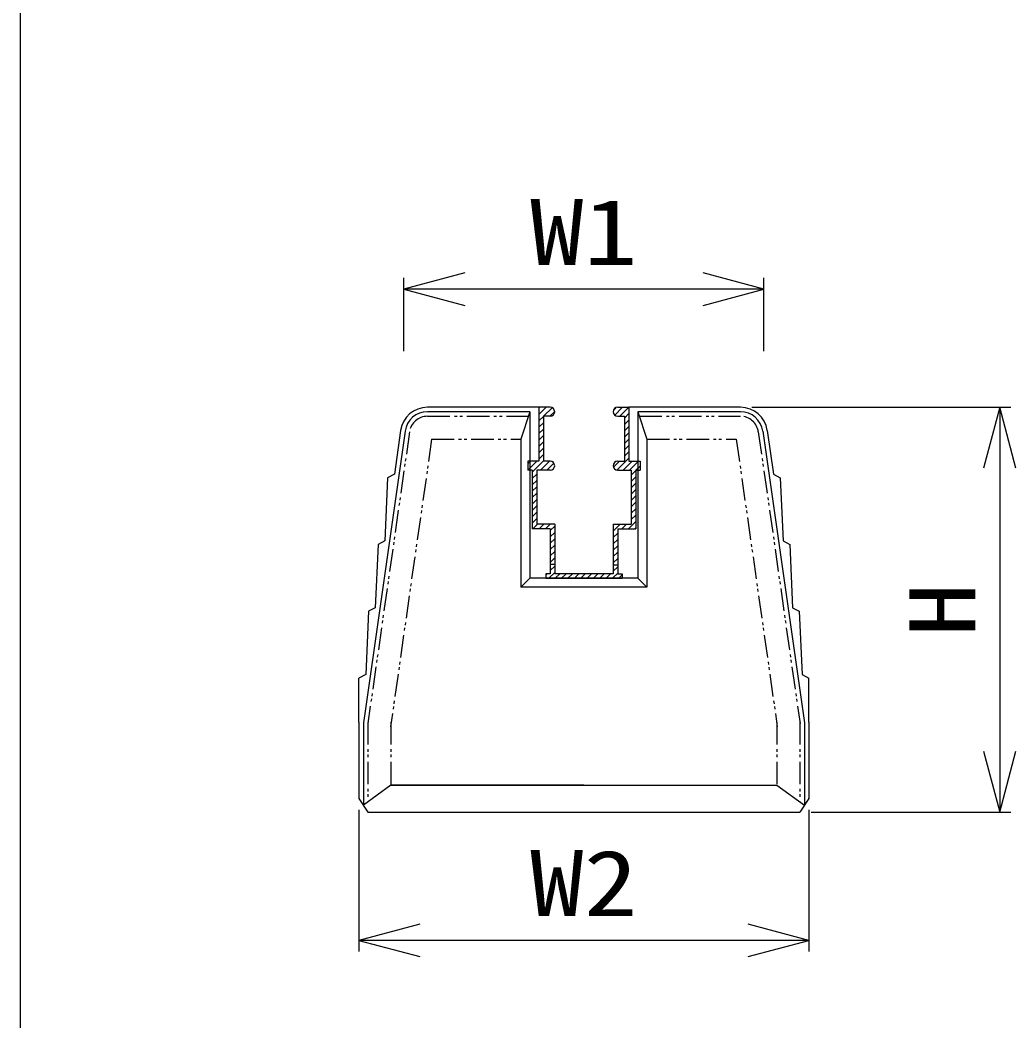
# Model space of a CAD drawing. Units: millimetres, scale not verified. Extents: x -501 to 501, y -715 to 715.
# Drawn here: x -501.2 to -279.9, y -15.3 to 207.2 of the extents above; entities that cross this region are included whole.
import ezdxf
from ezdxf.enums import TextEntityAlignment as Align

# ---------------------------------------------------------------- set-up
doc = ezdxf.new("R2010")
doc.units = ezdxf.units.MM
doc.linetypes.add('DOUBLE_CHAIN1', pattern=[8.8, 5, -1, 0.6, -0.6, 0.6, -1])
doc.layers.add('0-0', color=7, linetype='Continuous')
doc.styles.add('ＭＳ ゴシック', font='')
doc.styles.get('ＭＳ ゴシック').set_extended_font_data('MS Gothic')

msp = doc.modelspace()

# ---------------------------------------------------------------- linework, layer by layer
at = {"layer": '0-0'}
for p, q in [((-501.25, 714.915), (-501.25, -714.915)), ((-385.939, 121.106), (-410.735, 121.106)), ((-385.939, 119.491), (-384.323, 121.106)), ((-385.939, 120.905), (-385.738, 121.106)), ((-384.909, 119.106), (-383.007, 121.008)), ((-369.345, 120.528), (-368.86, 121.013)), ((-369.102, 119.357), (-367.353, 121.106)), ((-367.939, 119.106), (-365.939, 121.106)), ((-341.142, 121.106), (-365.939, 121.106)), ((-387.939, 120.106), (-410.735, 120.106)), ((-387.939, 120.106), (-389.939, 114.023)), ((-387.939, 120.106), (-387.939, 83.106)), ((-385.939, 118.077), (-384.939, 119.077)), ((-384.939, 119.106), (-384.939, 109.106)), ((-383.439, 119.106), (-384.939, 119.106)), ((-383.495, 119.106), (-382.44, 120.161)), ((-368.439, 119.106), (-366.939, 119.106)), ((-366.939, 118.692), (-365.939, 119.692)), ((-366.939, 119.106), (-366.939, 109.106)), ((-366.939, 117.278), (-365.939, 118.278)), ((-341.142, 120.106), (-363.939, 120.106)), ((-363.939, 120.106), (-363.939, 83.106)), ((-363.939, 120.106), (-361.939, 114.023)), ((-415.685, 115.813), (-424.949, 50.965)), ((-385.939, 116.662), (-384.939, 117.662)), ((-385.939, 115.248), (-384.939, 116.248)), ((-366.939, 115.863), (-365.939, 116.863)), ((-336.193, 115.813), (-326.929, 50.965)), ((-389.939, 114.023), (-389.939, 81.106)), ((-385.939, 113.834), (-384.939, 114.834)), ((-366.939, 114.449), (-365.939, 115.449)), ((-366.939, 113.035), (-365.939, 114.035)), ((-361.939, 114.023), (-361.939, 81.106)), ((-385.939, 112.42), (-384.939, 113.42)), ((-385.939, 111.006), (-384.939, 112.006)), ((-366.939, 111.621), (-365.939, 112.621)), ((-388.439, 108.506), (-387.838, 109.106)), ((-388.424, 107.106), (-386.424, 109.106)), ((-387.439, 106.677), (-384.939, 109.177)), ((-385.939, 109.591), (-384.939, 110.591)), ((-385.596, 107.106), (-383.596, 109.106)), ((-383.439, 109.106), (-384.939, 109.106)), ((-369.379, 107.766), (-368.039, 109.106)), ((-368.61, 107.121), (-365.939, 109.792)), ((-368.439, 109.106), (-366.939, 109.106)), ((-367.211, 107.106), (-365.211, 109.106)), ((-366.939, 110.207), (-365.939, 111.207)), ((-365.797, 107.106), (-363.797, 109.106)), ((-387.439, 107.106), (-388.439, 107.106)), ((-387.439, 107.106), (-387.439, 94.106)), ((-383.439, 107.106), (-386.439, 107.106)), ((-386.439, 107.106), (-386.439, 95.106)), ((-384.181, 107.106), (-382.615, 108.673)), ((-368.439, 107.106), (-365.439, 107.106)), ((-365.439, 107.106), (-365.439, 95.106)), ((-365.439, 106.05), (-364.439, 107.05)), ((-364.439, 107.106), (-364.439, 94.106)), ((-364.439, 107.106), (-363.439, 107.106)), ((-364.382, 107.106), (-363.439, 108.05)), ((-387.439, 105.263), (-386.439, 106.263)), ((-387.439, 103.849), (-386.439, 104.849)), ((-365.439, 104.636), (-364.439, 105.636)), ((-387.439, 102.434), (-386.439, 103.434)), ((-365.439, 103.221), (-364.439, 104.221)), ((-365.439, 101.807), (-364.439, 102.807)), ((-387.439, 101.02), (-386.439, 102.02)), ((-387.439, 99.606), (-386.439, 100.606)), ((-365.439, 100.393), (-364.439, 101.393)), ((-387.439, 98.192), (-386.439, 99.192)), ((-365.439, 98.979), (-364.439, 99.979)), ((-365.439, 97.564), (-364.439, 98.564)), ((-387.439, 96.778), (-386.439, 97.778)), ((-387.439, 95.363), (-386.439, 96.363)), ((-366.069, 94.106), (-364.439, 95.736)), ((-365.439, 96.15), (-364.439, 97.15)), ((-383.439, 94.106), (-387.439, 94.106)), ((-387.282, 94.106), (-386.282, 95.106)), ((-382.439, 95.106), (-386.439, 95.106)), ((-385.868, 94.106), (-384.868, 95.106)), ((-384.453, 94.106), (-383.453, 95.106)), ((-383.439, 93.707), (-382.439, 94.707)), ((-383.439, 94.106), (-383.439, 84.106)), ((-382.439, 95.106), (-382.439, 84.106)), ((-369.439, 95.106), (-365.439, 95.106)), ((-369.439, 95.106), (-369.439, 84.106)), ((-369.439, 93.564), (-367.897, 95.106)), ((-369.439, 94.979), (-369.311, 95.106)), ((-368.439, 94.106), (-364.439, 94.106)), ((-368.439, 94.106), (-368.439, 84.106)), ((-367.483, 94.106), (-366.483, 95.106)), ((-364.654, 94.106), (-364.439, 94.322)), ((-383.439, 92.292), (-382.439, 93.292)), ((-383.439, 90.878), (-382.439, 91.878)), ((-369.439, 92.15), (-368.439, 93.15)), ((-369.439, 90.736), (-368.439, 91.736)), ((-383.439, 89.464), (-382.439, 90.464)), ((-383.439, 88.05), (-382.439, 89.05)), ((-369.439, 89.322), (-368.439, 90.322)), ((-383.439, 86.636), (-382.439, 87.636)), ((-369.439, 87.908), (-368.439, 88.908)), ((-369.439, 86.493), (-368.439, 87.493)), ((-383.439, 86.221), (-382.439, 86.221)), ((-383.439, 84.807), (-382.439, 85.807)), ((-369.439, 86.079), (-368.439, 86.079)), ((-369.439, 84.665), (-368.439, 85.665)), ((-387.939, 83.106), (-389.939, 81.106)), ((-363.939, 83.106), (-387.939, 83.106)), ((-384.439, 83.807), (-384.14, 84.106)), ((-384.439, 83.106), (-367.439, 83.106)), ((-383.725, 83.106), (-382.439, 84.393)), ((-369.439, 84.106), (-382.439, 84.106)), ((-382.311, 83.106), (-381.311, 84.106)), ((-380.897, 83.106), (-379.897, 84.106)), ((-379.483, 83.106), (-378.483, 84.106)), ((-378.069, 83.106), (-377.069, 84.106)), ((-376.654, 83.106), (-375.654, 84.106)), ((-375.24, 83.106), (-374.24, 84.106)), ((-373.826, 83.106), (-372.826, 84.106)), ((-372.412, 83.106), (-371.412, 84.106)), ((-370.998, 83.106), (-369.998, 84.106)), ((-369.583, 83.106), (-368.439, 84.251)), ((-368.439, 84.106), (-367.439, 84.106)), ((-368.169, 83.106), (-367.439, 83.837)), ((-367.439, 84.106), (-367.439, 83.106)), ((-363.939, 83.106), (-361.939, 81.106)), ((-361.939, 81.106), (-389.939, 81.106)), ((-425.939, 51.106), (-425.939, 60.905)), ((-325.939, 51.106), (-325.939, 60.905)), ((-425.939, 51.106), (-425.939, 34.106)), ((-424.939, 51.106), (-424.939, 32.651)), ((-326.939, 51.106), (-326.939, 32.651)), ((-325.939, 51.106), (-325.939, 34.106)), ((-418.839, 37.106), (-424.939, 32.651)), ((-418.839, 37.106), (-333.039, 37.106)), ((-375.939, 37.106), (-418.839, 37.106)), ((-333.039, 37.106), (-326.939, 32.651)), ((-425.939, 34.106), (-423.939, 31.106)), ((-325.939, 34.106), (-327.939, 31.106)), ((-423.939, 31.106), (-327.939, 31.106))]:
    msp.add_line(p, q, dxfattribs=at)
at = {"layer": '0-0', "color": 5}
for p, q in [((-415.939, 133.606), (-415.939, 149.864)), ((-335.939, 133.606), (-335.939, 149.864)), ((-335.939, 147.364), (-415.939, 147.364)), ((-338.642, 121.106), (-281.05, 121.106)), ((-283.55, 121.106), (-283.55, 31.106)), ((-425.939, 31.606), (-425.939, 0.1)), ((-325.939, 31.606), (-325.939, 0.1)), ((-325.439, 31.106), (-281.05, 31.106)), ((-325.939, 2.6), (-425.939, 2.6))]:
    msp.add_line(p, q, dxfattribs=at)
at = {"layer": '0-0', "linetype": 'DOUBLE_CHAIN1'}
for p, q in [((-410.735, 119.106), (-388.267, 119.106)), ((-363.61, 119.106), (-341.142, 119.106)), ((-414.695, 115.672), (-423.959, 50.823)), ((-409.778, 114.023), (-418.91, 50.102)), ((-409.778, 114.023), (-389.939, 114.023)), ((-337.183, 115.672), (-327.919, 50.823)), ((-423.939, 51.106), (-423.939, 33.382)), ((-418.839, 51.106), (-418.839, 37.106)), ((-333.039, 51.106), (-333.039, 37.106)), ((-327.939, 51.106), (-327.939, 33.382))]:
    msp.add_line(p, q, dxfattribs=at)
at = {"layer": '0-0', "color": 5}
for points in [[(-402.416, 150.987), (-415.939, 147.364), (-402.416, 143.741)], [(-349.462, 143.741), (-335.939, 147.364), (-349.462, 150.987)], [(-279.927, 107.583), (-283.55, 121.106), (-287.174, 107.583)], [(-287.174, 44.629), (-283.55, 31.106), (-279.927, 44.629)], [(-412.416, 6.223), (-425.939, 2.6), (-412.416, -1.024)], [(-339.462, -1.024), (-325.939, 2.6), (-339.462, 6.223)]]:
    msp.add_lwpolyline(points, dxfattribs=at)
at = {"layer": '0-0'}
for points in [[(-383.439, 121.106), (-385.939, 121.106), (-385.939, 109.106)], [(-368.439, 121.106), (-365.939, 121.106), (-365.939, 109.106)], [(-416.675, 115.955), (-418.06, 106.257), (-419.56, 105.461), (-420.181, 91.408), (-421.681, 90.612), (-422.303, 76.558), (-423.803, 75.762), (-424.424, 61.709), (-425.939, 60.905)], [(-335.203, 115.955), (-333.817, 106.257), (-332.317, 105.461), (-331.696, 91.408), (-330.196, 90.612), (-329.575, 76.558), (-328.075, 75.762), (-327.453, 61.709), (-325.939, 60.905)], [(-385.939, 109.106), (-388.439, 109.106), (-388.439, 107.106)], [(-365.939, 109.106), (-363.439, 109.106), (-363.439, 107.106)], [(-383.439, 84.106), (-384.439, 84.106), (-384.439, 83.106)]]:
    msp.add_lwpolyline(points, dxfattribs=at)
at = {"layer": '0-0', "linetype": 'DOUBLE_CHAIN1'}
msp.add_lwpolyline([(-361.939, 114.023), (-342.099, 114.023), (-332.967, 50.102)], dxfattribs=at)
at = {"layer": '0-0'}
for centre, radius, start, end in [((-410.735, 115.106), 6, 90, 171.8699), ((-383.439, 120.106), 1, 270, 90), ((-368.439, 120.106), 1, 90, 270), ((-341.142, 115.106), 6, 8.1301, 90), ((-410.735, 115.106), 5, 90, 171.8699), ((-341.142, 115.106), 5, 8.1301, 90), ((-383.439, 108.106), 1, 270, 90), ((-368.439, 108.106), 1, 90, 270), ((-425.639, 34.197), 0.3, 180, 213.69007), ((-326.239, 34.197), 0.3, 326.30993, 0)]:
    msp.add_arc(centre, radius, start, end, dxfattribs=at)
at = {"layer": '0-0', "linetype": 'DOUBLE_CHAIN1'}
for centre, start, end in [((-410.735, 115.106), 90, 171.8699), ((-341.142, 115.106), 8.1301, 90)]:
    msp.add_arc(centre, 4, start, end, dxfattribs=at)

# ---------------------------------------------------------------- texts
at = {"layer": '0-0', "style": 'ＭＳ ゴシック', "width": 1.2}
for s, p in [('W1', (-387.939, 148.364)), ('W2', (-387.939, 3.6))]:
    msp.add_text(s, height=14.66, dxfattribs=at).set_placement(p, align=Align.BOTTOM_LEFT)
msp.add_text('H', height=14.66, rotation=90, dxfattribs=at).set_placement((-284.55, 70.106), align=Align.BOTTOM_LEFT)

doc.saveas('drawing.dxf')
